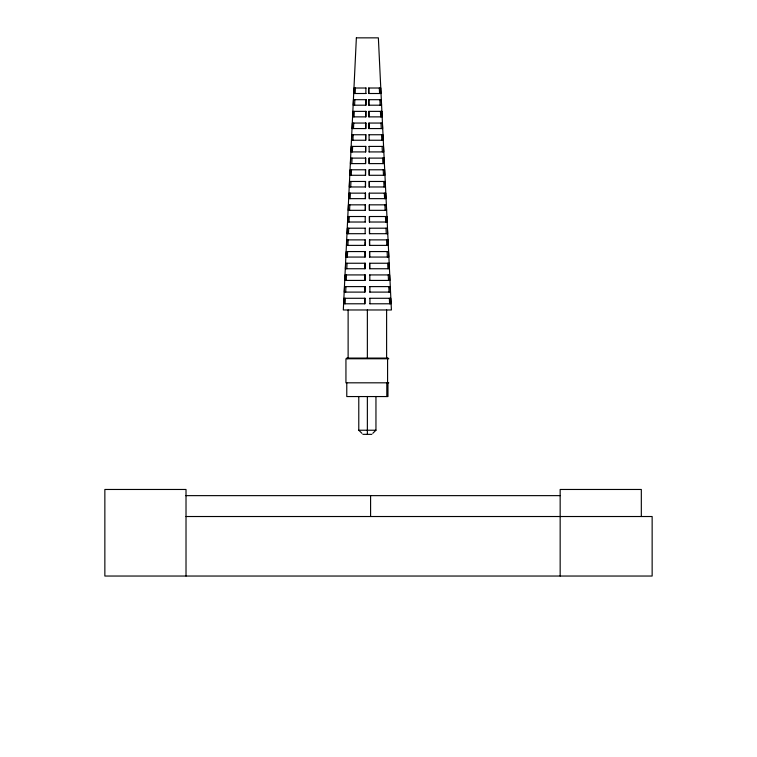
<?xml version="1.0" encoding="UTF-8"?>
<svg xmlns="http://www.w3.org/2000/svg" width="757" height="757" viewBox="0 0 757 757"><rect width="100%" height="100%" fill="white"/><g stroke="black" fill="none" stroke-linecap="round" stroke-linejoin="round"><path stroke-width="1.14" d="M364.779 303.784L364.808 298.286M364.846 292.107L364.874 286.61M364.902 280.421L364.931 274.923M364.959 268.744L364.988 263.247M365.025 257.058L365.054 251.561M365.082 245.382L365.111 239.884M365.148 233.695L365.177 228.198M365.205 222.019L365.234 216.521M365.271 210.332L365.3 204.835M365.328 198.646L365.357 193.149M365.394 186.97L365.423 181.472M365.451 175.283L365.48 169.786M365.508 163.607L365.546 158.109M365.574 151.92L365.603 146.423M365.631 140.244L365.659 134.746M365.697 128.558L365.726 123.06M365.754 116.871L365.782 111.374M365.82 105.195L365.849 99.697M365.877 93.508L365.905 88.011M365.252 242.079L365.234 245.382L346.536 245.382L346.801 239.884L365.262 239.884M345.116 303.784L345.381 298.286M345.675 292.107L345.94 286.61M346.233 280.421L346.498 274.923M346.791 268.744L347.056 263.247M347.349 257.058L347.614 251.561M347.908 245.382L348.163 239.884M348.466 233.695L348.722 228.198M349.024 222.019L349.28 216.521M349.573 210.332L349.838 204.835M350.131 198.646L350.396 193.149M350.69 186.97L350.955 181.472M351.248 175.283L351.513 169.786M351.806 163.607L352.071 158.109M352.365 151.92L352.63 146.423M352.923 140.244L353.178 134.746M353.481 128.558L353.737 123.06M354.03 116.871L354.295 111.374M354.588 105.195L354.853 99.697M355.147 93.508L355.412 88.011M347.151 358.761L347.804 358.08M375.955 396.45L375.955 430.231L372.794 433.326M366.057 88.011L354.039 88.011L353.784 93.508L366.028 93.508M368.924 134.746L382.919 134.746L383.184 140.244L368.952 140.244M368.981 146.423L383.477 146.423L383.742 151.92L369.009 151.92M365.385 216.521L347.917 216.521L347.652 222.019L365.357 222.019M365.328 228.198L347.359 228.198L347.094 233.695L365.3 233.695M369.653 274.923L389.609 274.923L389.864 280.421L369.681 280.421M369.709 286.61L390.158 286.61L390.423 292.107L369.738 292.107M369.776 298.286L390.716 298.286L390.981 303.784L369.804 303.784M346.63 358.08L388.104 358.08M388.786 358.761L345.94 358.761L345.94 382.815L388.786 382.815M358.78 396.45L358.78 430.231L375.955 430.231M362.896 434.357L371.829 434.357M185.72 495.636L560.123 495.636M186.014 516.52L652.146 516.52L652.146 576.039L104.854 576.039L104.854 489.467L186.014 489.467L186.014 576.039M361.941 433.326L358.78 430.231M386.931 358.08L387.584 358.761L387.584 382.815M379.323 88.011L379.588 93.508M379.882 99.697L380.146 105.195M380.44 111.374L380.695 116.871M380.998 123.06L381.254 128.558M381.547 134.746L381.812 140.244M382.105 146.423L382.37 151.92M382.663 158.109L382.928 163.607M383.222 169.786L383.487 175.283M383.78 181.472L384.045 186.97M384.338 193.149L384.603 198.646M384.897 204.835L385.152 210.332M385.455 216.521L385.71 222.019M386.013 228.198L386.269 233.695M386.562 239.884L386.827 245.382M387.12 251.561L387.385 257.058M387.679 263.247L387.944 268.744M388.237 274.923L388.502 280.421M388.795 286.61L389.06 292.107M389.353 298.286L389.618 303.784M368.829 88.011L368.858 93.508M368.886 99.697L368.914 105.195M368.952 111.374L368.981 116.871M369.009 123.06L369.038 128.558M369.066 134.746L369.094 140.244M369.132 146.423L369.161 151.92M369.189 158.109L369.217 163.607M369.255 169.786L369.284 175.283M369.312 181.472L369.34 186.97M369.378 193.149L369.407 198.646M369.435 204.835L369.463 210.332M369.501 216.521L369.53 222.019M369.558 228.198L369.586 233.695M369.615 239.884L369.643 245.382M369.681 251.561L369.709 257.058M369.738 263.247L369.766 268.744M369.804 274.923L369.832 280.421M369.861 286.61L369.889 292.107M369.927 298.286L369.955 303.784M641.321 516.52L641.321 489.467L560.161 489.467L560.161 576.039M387.963 382.815L387.963 396.554L346.772 396.554L346.772 382.815M386.808 382.815L386.808 396.554M386.609 309.973L386.609 358.08M370.589 495.636L370.589 516.52M367.363 309.973L367.363 358.08M367.363 396.45L367.363 434.357M348.125 309.973L348.125 358.08M364.959 298.286L364.931 303.784L343.754 303.784L344.009 298.286L364.959 298.286M365.016 286.61L364.988 292.107L344.312 292.107L344.567 286.61L365.016 286.61M365.082 274.923L365.054 280.421L344.87 280.421L345.126 274.923L365.082 274.923M365.139 263.247L365.111 268.744L345.419 268.744L345.684 263.247L365.139 263.247M365.205 251.561L365.177 257.058L345.977 257.058L346.242 251.561L365.205 251.561M365.451 204.835L365.423 210.332L348.211 210.332L348.475 204.835L365.451 204.835M365.508 193.149L365.48 198.646L348.769 198.646L349.024 193.149L365.508 193.149M365.565 181.472L365.536 186.97L349.327 186.97L349.583 181.472L365.565 181.472M365.631 169.786L365.603 175.283L349.876 175.283L350.141 169.786L365.631 169.786M365.688 158.109L365.659 163.607L350.434 163.607L350.699 158.109L365.688 158.109M365.754 146.423L365.726 151.92L350.993 151.92L351.257 146.423L365.754 146.423M365.811 134.746L365.782 140.244L351.551 140.244L351.816 134.746L365.811 134.746M365.877 123.06L365.849 128.558L352.109 128.558L352.374 123.06L365.877 123.06M365.934 111.374L365.905 116.871L352.667 116.871L352.932 111.374L365.934 111.374M366 99.697L365.972 105.195L353.226 105.195L353.481 99.697L366 99.697M356.367 37.85L343.318 309.973L391.416 309.973L378.368 37.85L356.367 37.85M380.686 88.011L368.678 88.011L368.706 93.508L380.951 93.508L380.686 88.011M381.244 99.697L368.735 99.697L368.763 105.195L381.509 105.195L381.244 99.697M381.802 111.374L368.801 111.374L368.829 116.871L382.067 116.871L381.802 111.374M382.361 123.06L368.858 123.06L368.886 128.558L382.626 128.558L382.361 123.06M384.036 158.109L369.038 158.109L369.075 163.607L384.291 163.607L384.036 158.109M384.594 169.786L369.104 169.786L369.132 175.283L384.849 175.283L384.594 169.786M385.152 181.472L369.161 181.472L369.189 186.97L385.408 186.97L385.152 181.472M385.701 193.149L369.227 193.149L369.255 198.646L385.966 198.646L385.701 193.149M386.259 204.835L369.284 204.835L369.312 210.332L386.524 210.332L386.259 204.835M386.818 216.521L369.35 216.521L369.378 222.019L387.082 222.019L386.818 216.521M387.376 228.198L369.407 228.198L369.435 233.695L387.641 233.695L387.376 228.198M387.934 239.884L369.473 239.884L369.501 245.382L388.199 245.382L387.934 239.884M388.492 251.561L369.53 251.561L369.558 257.058L388.757 257.058L388.492 251.561M389.051 263.247L369.596 263.247L369.624 268.744L389.306 268.744L389.051 263.247"/></g></svg>
